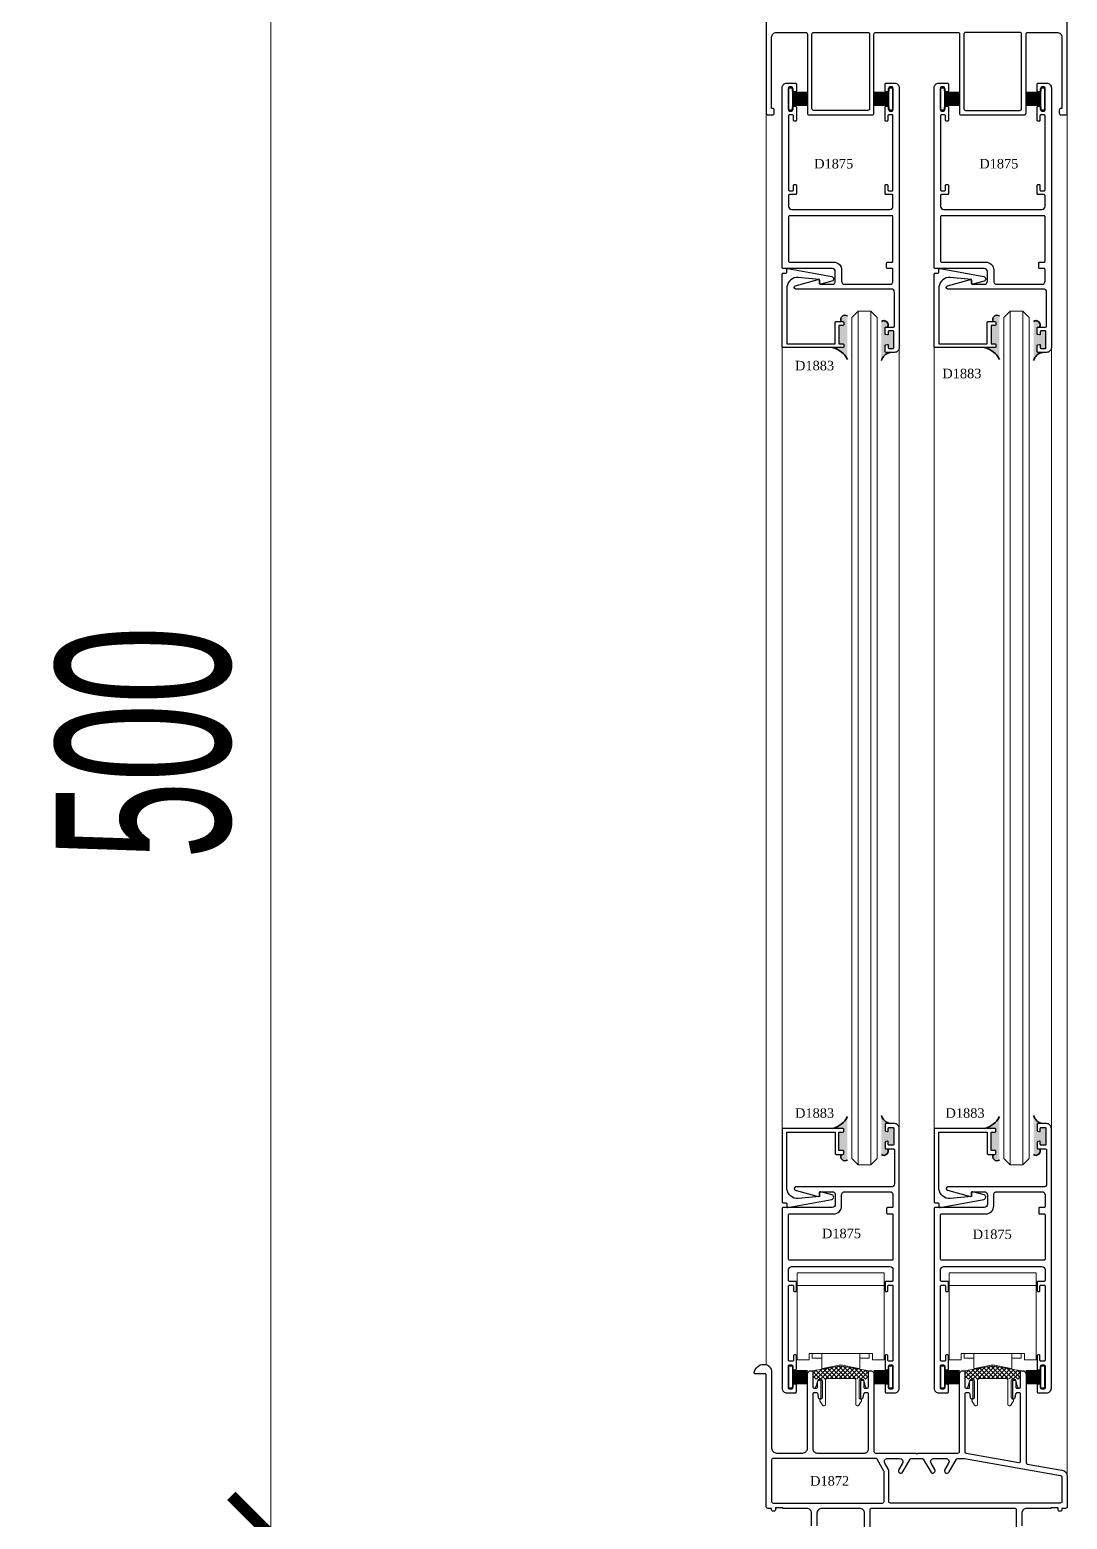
# Model space of a CAD drawing. Header units: millimetres. Extents: x 1336014 to 2939047, y -333549 to -60566.
# Drawn here: x 1474280.4 to 1474607.9, y -214934.9 to -214464.7 of the extents above; entities that cross this region are included whole.
import ezdxf

# ---------------------------------------------------------------- set-up
doc = ezdxf.new("R2010")
doc.units = ezdxf.units.MM
doc.header["$MEASUREMENT"] = 0
for name, color, linetype, lineweight in [('01.Cut', 255, 'Continuous', 35), ('08.Dim', 156, 'Continuous', 15), ('kính', 54, 'Continuous', 9), ('Đường gióng', 251, 'Continuous', 9)]:
    doc.layers.add(name, color=color, linetype=linetype, lineweight=lineweight)
doc.styles.add('(Mark cn big5)', font='', dxfattribs={"height": 9})
doc.styles.add('TT5_Text Dim', font='hoatbif.shx', dxfattribs={"width": 0.6})
doc.styles.get('(Mark cn big5)').set_extended_font_data('经典宋体繁')
doc.dimstyles.new('TT5_Dim 1-25', dxfattribs={"dimscale": 25, "dimtxt": 2.2, "dimasz": 1, "dimexe": 1, "dimexo": 0, "dimgap": 0.5, "dimtad": 1, "dimdec": 0, "dimzin": 0, "dimdsep": 46, "dimtxsty": 'TT5_Text Dim', "dimblk": 'ARCHTICK', "dimcen": 0, "dimdle": 1, "dimclrd": 256, "dimclre": 256, "dimclrt": 1, "dimadec": 0, "dimazin": 0, "dimtfac": 0.015, "dimtdec": 0, "dimtix": 1, "dimtmove": 2, "dimatfit": 3, "dimldrblk": 'DOT', "dimfxl": 1, "dimtolj": 1, "dimtzin": 0, "dimlwd": -1, "dimlwe": -1, "dimarcsym": 1})

# ---------------------------------------------------------------- blocks, each defined once
blk = doc.blocks.new('bánh xe cửa trượt')
at = {"lineweight": 13}
h = blk.add_hatch(dxfattribs=at)
h.set_pattern_fill('ANSI37', color=256, scale=8, style=0)
h.set_pattern_definition([(45, (-275.5325, -181.9886), (-0.7071068, 0.7071068), []), (135, (-275.5325, -181.9886), (-0.7071068, -0.7071068), [])])
h.paths.add_polyline_path([(-1.01, -25.57), (-8.38, -26.83, 0.365585), (-8.8, -27.32), (-8.8, -29.6), (-4.7, -29.6, -0.236068), (-4.3, -29.4), (0, -29.4), (4.3, -29.4), (6.3, -29.6), (8.8, -29.6), (8.8, -27.32, 0.365585), (8.38, -26.83), (1.01, -25.57, 0.084617)])
for p, q in [((-13.75, 4), (-13.75, -23.5)), ((13.75, 4), (-13.75, 4)), ((-13.75, 0), (13.75, 0)), ((13.75, 4), (13.75, -23.5)), ((-10, -23.5), (-13.75, -23.5)), ((-10, -21.5), (-10, -23.5)), ((-10, -21.5), (10, -21.5)), ((-9, -23), (-9, -21.5)), ((-6, -23), (-9, -23)), ((-6, -21.5), (-6, -26.05)), ((6, -26.05), (6, -21.5)), ((9, -23), (6, -23)), ((9, -23), (9, -21.5)), ((10, -21.5), (10, -23.5)), ((13.75, -23.5), (10, -23.5)), ((0, -25.03), (-5.76, -26.25)), ((0, -25.03), (5.76, -26.25))]:
    blk.add_line(p, q, dxfattribs=at)
blk.add_lwpolyline([(5.8, -35.31), (5.8, -30.1, -0.414214), (6.3, -29.6), (6.78, -29.6, -0.339454), (7.27, -29.97), (7.82, -32.03, 0.876976), (8.8, -31.9), (8.8, -27.32, 0.365585), (8.38, -26.83), (1.01, -25.57, 0.084617), (-1.01, -25.57), (-8.38, -26.83, 0.365585), (-8.8, -27.32), (-8.8, -31.9, 0.876976), (-7.82, -32.03), (-7.27, -29.97, -0.339454), (-6.78, -29.6), (-6.3, -29.6, -0.414214), (-5.8, -30.1), (-5.8, -35.31, -0.267949), (-6.05, -35.74), (-6.45, -35.98, 0.414214), (-6.56, -36.39), (-5.73, -37.82, 0.767327), (-4.8, -37.57), (-4.8, -29.9, -0.414214), (-4.3, -29.4), (0, -29.4), (4.3, -29.4, -0.414214), (4.8, -29.9), (4.8, -37.57, 0.767327), (5.73, -37.82), (6.56, -36.39, 0.414214), (6.45, -35.98), (6.05, -35.74, -0.267949)], format="xyb", close=True, dxfattribs=at)
for centre, start, end in [((-5.8, -26.05), 180, 282), ((5.8, -26.05), 258, 0)]:
    blk.add_arc(centre, 0.2, start, end, dxfattribs=at)
blk = doc.blocks.new('ron cửa trượt xingfa 95')
for p, q in [((-2.05, 1.41), (-2.05, 6)), ((-1.65, 1.41), (-1.65, 6)), ((-1.25, 1.41), (-1.25, 6)), ((-0.85, 1.41), (-0.85, 6)), ((-0.45, 1.41), (-0.45, 6)), ((-0.05, 1.41), (-0.05, 6)), ((0.35, 1.41), (0.35, 6)), ((0.75, 1.41), (0.75, 6)), ((1.15, 1.41), (1.15, 6)), ((1.55, 1.41), (1.55, 6)), ((1.95, 1.41), (1.95, 6))]:
    blk.add_line(p, q)
blk.add_lwpolyline([(3.14, 0.01), (-3.23, 0.01, -0.414214), (-3.53, 0.31), (-3.53, 1.11, -0.414214), (-3.23, 1.41), (3.14, 1.41, -0.414214), (3.44, 1.11), (3.44, 0.31, -0.414214)], format="xyb", close=True)
blk = doc.blocks.new('_ARCHTICK')
at = {"const_width": 0.15}
blk.add_lwpolyline([(-0.5, -0.5), (0.5, 0.5)], dxfattribs=at)
blk = doc.blocks.new('*D2215')
at = {"layer": '08.Dim', "ltscale": 200, "transparency": 16777216}
for p, q in [((1474356.5, -214414.52), (1474356.5, -214965.02)), ((1474515.1, -214439.52), (1474331.5, -214439.52)), ((1474521.36, -214940.02), (1474331.5, -214940.02))]:
    blk.add_line(p, q, dxfattribs=at)
at = {"layer": 'Defpoints', "color": 0, "ltscale": 200, "transparency": 16777216}
for p in [(1474515.1, -214439.52), (1474356.5, -214940.02), (1474521.36, -214940.02)]:
    blk.add_point(p, dxfattribs=at)
at = {"layer": '08.Dim', "ltscale": 200, "transparency": 16777216, "xscale": 25, "yscale": 25, "zscale": 25}
for p, rotation in [((1474356.5, -214439.52), 90), ((1474356.5, -214940.02), 270)]:
    blk.add_blockref('_ARCHTICK', p, dxfattribs=dict(at, rotation=rotation))
at = {"layer": '08.Dim', "color": 1, "ltscale": 200, "transparency": 16777216, "insert": (1474316.5, -214689.77), "char_height": 55, "attachment_point": 5, "rotation": 90, "style": 'TT5_Text Dim'}
blk.add_mtext('\\A1;500', dxfattribs=at)
blk = doc.blocks.new('_DOT')
blk.add_line((-0.5, 0), (-1, 0))
at = {"const_width": 0.5}
blk.add_lwpolyline([(-0.25, 0, 1), (0.25, 0, 1)], format="xyb", close=True, dxfattribs=at)

msp = doc.modelspace()

# ---------------------------------------------------------------- hatches: boundary and pattern name
at = {"layer": '01.Cut'}
for points in [[(1474538.5, -214568.73, 0.22724), (1474533.75, -214565.01), (1474537.1, -214565.01, 0.414214), (1474537.4, -214564.71), (1474537.4, -214564.11, 0.414214), (1474537.1, -214563.81), (1474535.85, -214563.81), (1474535.85, -214558.01), (1474537.1, -214558.01, 0.414214), (1474537.4, -214557.71), (1474537.4, -214557.11, 0.414214), (1474537.1, -214556.81), (1474536.58, -214556.81, -0.789582), (1474538.5, -214555.02)], [(1474586.5, -214568.73, 0.22724), (1474581.75, -214565.01), (1474585.1, -214565.01, 0.414214), (1474585.4, -214564.71), (1474585.4, -214564.11, 0.414214), (1474585.1, -214563.81), (1474583.85, -214563.81), (1474583.85, -214558.01), (1474585.1, -214558.01, 0.414214), (1474585.4, -214557.71), (1474585.4, -214557.11, 0.414214), (1474585.1, -214556.81), (1474584.58, -214556.81, -0.789582), (1474586.5, -214555.02)], [(1474551.4, -214560.82), (1474551.4, -214560.02, -0.414214), (1474551.7, -214559.72), (1474552.9, -214559.72, -0.414214), (1474553.2, -214560.02), (1474553.2, -214565.02, -0.414214), (1474552.9, -214565.32), (1474551.7, -214565.32, -0.414214), (1474551.4, -214565.02), (1474551.4, -214564.22, 0.493145), (1474551.15, -214564.02), (1474550.62, -214564.16, 0.339454), (1474550.4, -214564.45), (1474550.4, -214566.22, 0.414214), (1474550.7, -214566.52), (1474552.05, -214566.52, 0.287355), (1474549.26, -214569.11), (1474549.26, -214556.72, -0.789582), (1474551.18, -214558.52), (1474550.7, -214558.52, 0.414214), (1474550.4, -214558.82), (1474550.4, -214560.58, 0.339454), (1474550.62, -214560.87), (1474551.15, -214561.01, 0.493145)], [(1474599.4, -214560.82), (1474599.4, -214560.02, -0.414214), (1474599.7, -214559.72), (1474600.9, -214559.72, -0.414214), (1474601.2, -214560.02), (1474601.2, -214565.02, -0.414214), (1474600.9, -214565.32), (1474599.7, -214565.32, -0.414214), (1474599.4, -214565.02), (1474599.4, -214564.22, 0.493145), (1474599.15, -214564.02), (1474598.62, -214564.16, 0.339454), (1474598.4, -214564.45), (1474598.4, -214566.22, 0.414214), (1474598.7, -214566.52), (1474600.05, -214566.52, 0.287355), (1474597.26, -214569.11), (1474597.26, -214556.72, -0.789582), (1474599.18, -214558.52), (1474598.7, -214558.52, 0.414214), (1474598.4, -214558.82), (1474598.4, -214560.58, 0.339454), (1474598.62, -214560.87), (1474599.15, -214561.01, 0.493145)], [(1474538.5, -214807.8, -0.22724), (1474533.75, -214811.53), (1474537.1, -214811.53, -0.414214), (1474537.4, -214811.83), (1474537.4, -214812.43, -0.414214), (1474537.1, -214812.73), (1474535.85, -214812.73), (1474535.85, -214818.53), (1474537.1, -214818.53, -0.414214), (1474537.4, -214818.83), (1474537.4, -214819.43, -0.414214), (1474537.1, -214819.73), (1474536.58, -214819.73, 0.789582), (1474538.5, -214821.52)], [(1474551.4, -214815.72), (1474551.4, -214816.52, 0.414214), (1474551.7, -214816.82), (1474552.9, -214816.82, 0.414214), (1474553.2, -214816.52), (1474553.2, -214811.52, 0.414214), (1474552.9, -214811.22), (1474551.7, -214811.22, 0.414214), (1474551.4, -214811.52), (1474551.4, -214812.32, -0.493145), (1474551.15, -214812.51), (1474550.62, -214812.37, -0.339454), (1474550.4, -214812.08), (1474550.4, -214810.32, -0.414214), (1474550.7, -214810.02), (1474552.05, -214810.02, -0.287355), (1474549.26, -214807.43), (1474549.26, -214819.81, 0.789582), (1474551.18, -214818.02), (1474550.7, -214818.02, -0.414214), (1474550.4, -214817.72), (1474550.4, -214815.96, -0.339454), (1474550.62, -214815.67), (1474551.15, -214815.53, -0.493145)], [(1474586.5, -214807.8, -0.22724), (1474581.75, -214811.53), (1474585.1, -214811.53, -0.414214), (1474585.4, -214811.83), (1474585.4, -214812.43, -0.414214), (1474585.1, -214812.73), (1474583.85, -214812.73), (1474583.85, -214818.53), (1474585.1, -214818.53, -0.414214), (1474585.4, -214818.83), (1474585.4, -214819.43, -0.414214), (1474585.1, -214819.73), (1474584.58, -214819.73, 0.789582), (1474586.5, -214821.52)], [(1474599.4, -214815.72), (1474599.4, -214816.52, 0.414214), (1474599.7, -214816.82), (1474600.9, -214816.82, 0.414214), (1474601.2, -214816.52), (1474601.2, -214811.52, 0.414214), (1474600.9, -214811.22), (1474599.7, -214811.22, 0.414214), (1474599.4, -214811.52), (1474599.4, -214812.32, -0.493145), (1474599.15, -214812.51), (1474598.62, -214812.37, -0.339454), (1474598.4, -214812.08), (1474598.4, -214810.32, -0.414214), (1474598.7, -214810.02), (1474600.05, -214810.02, -0.287355), (1474597.26, -214807.43), (1474597.26, -214819.81, 0.789582), (1474599.18, -214818.02), (1474598.7, -214818.02, -0.414214), (1474598.4, -214817.72), (1474598.4, -214815.96, -0.339454), (1474598.62, -214815.67), (1474599.15, -214815.53, -0.493145)]]:
    msp.add_hatch(color=256, dxfattribs=at).paths.add_polyline_path(points)

# ---------------------------------------------------------------- linework, layer by layer
at = {"layer": '01.Cut', "lineweight": 25}
for points in [[(1474512.9, -214448.52), (1474512.9, -214491.02, 0.414214), (1474513.4, -214491.52), (1474514.9, -214491.52, 0.414214), (1474515.4, -214491.02), (1474515.4, -214490.02, 0.414214), (1474514.9, -214489.52), (1474514.6, -214489.52), (1474514.6, -214467.02, -0.414214), (1474516.1, -214465.52), (1474525.4, -214465.52, -0.414214), (1474525.9, -214466.02), (1474525.9, -214491.02, 0.414214), (1474526.4, -214491.52), (1474526.4, -214491.52), (1474546.4, -214491.52, 0.414214), (1474546.9, -214491.02), (1474546.9, -214466.02, -0.414214), (1474547.4, -214465.52), (1474573.4, -214465.52, -0.414214), (1474573.9, -214466.02), (1474573.9, -214491.02, 0.414214), (1474574.4, -214491.52), (1474594.4, -214491.52, 0.414214), (1474594.9, -214491.02), (1474594.9, -214466.02, -0.414214), (1474595.4, -214465.52), (1474604.7, -214465.52, -0.414214), (1474606.2, -214467.02), (1474606.2, -214489.52), (1474605.9, -214489.52, 0.414214), (1474605.4, -214490.02), (1474605.4, -214491.02, 0.414214), (1474605.9, -214491.52), (1474607.4, -214491.52, 0.414214), (1474607.9, -214491.02), (1474607.9, -214448.52, 0.414214)], [(1474527.2, -214937.02), (1474527.2, -214933.02, 0.414214), (1474525.7, -214931.52), (1474518.1, -214931.52), (1474518.1, -214931.32), (1474515.8, -214931.32), (1474515.8, -214931.92, -0.414214), (1474515.3, -214932.42), (1474515.1, -214932.42, -0.414214), (1474514.6, -214931.92), (1474514.6, -214931.52), (1474513.4, -214931.52, -0.414214), (1474512.9, -214931.02), (1474512.9, -214889.32, 0.414214), (1474512.6, -214889.02), (1474509.42, -214889.02, -0.447214), (1474509.12, -214888.69, -0.381966), (1474512.1, -214886.02, -0.414214), (1474514.6, -214888.52), (1474514.6, -214912.52, 0.414214), (1474516.1, -214914.02), (1474524.4, -214914.02, 0.414214), (1474525.9, -214912.52), (1474525.9, -214889.22, -0.414214), (1474527.1, -214888.02), (1474527.6, -214888.02), (1474527.6, -214893.12, 0.414214), (1474528, -214893.52), (1474528.8, -214893.52, 0.414214), (1474529.1, -214893.22), (1474529.1, -214891.52, -0.414214), (1474529.6, -214891.02), (1474529.8, -214891.02, -0.414214), (1474530.1, -214891.32), (1474530.1, -214896.72, -0.414214), (1474529.8, -214897.02, -0.349271), (1474529.51, -214896.79), (1474529.15, -214895.25, 0.349271), (1474528.86, -214895.02), (1474528, -214895.02, 0.414214), (1474527.6, -214895.42), (1474527.6, -214912.72, 0.414214), (1474528.9, -214914.02), (1474543.9, -214914.02, 0.414214), (1474545.2, -214912.72), (1474545.2, -214895.42, 0.414214), (1474544.8, -214895.02), (1474543.94, -214895.02, 0.349271), (1474543.65, -214895.25), (1474543.29, -214896.79, -0.349271), (1474543, -214897.02, -0.414214), (1474542.7, -214896.72), (1474542.7, -214891.32, -0.414214), (1474543, -214891.02), (1474543.2, -214891.02, -0.414214), (1474543.7, -214891.52), (1474543.7, -214893.22, 0.414214), (1474544, -214893.52), (1474544.8, -214893.52, 0.414214), (1474545.2, -214893.12), (1474545.2, -214888.02), (1474545.7, -214888.02, -0.414214), (1474546.9, -214889.22), (1474546.9, -214913.52, 0.414214), (1474547.4, -214914.02), (1474560.1, -214914.02), (1474560.4, -214914.32), (1474560.7, -214914.02), (1474573.4, -214914.02, 0.414214), (1474573.9, -214913.52), (1474573.9, -214889.22, -0.414214), (1474575.1, -214888.02), (1474575.6, -214888.02), (1474575.6, -214893.12, 0.414214), (1474576, -214893.52), (1474576.8, -214893.52, 0.414214), (1474577.1, -214893.22), (1474577.1, -214891.52, -0.414214), (1474577.6, -214891.02), (1474577.8, -214891.02, -0.414214), (1474578.1, -214891.32), (1474578.1, -214896.72, -0.414214), (1474577.8, -214897.02, -0.349271), (1474577.51, -214896.79), (1474577.15, -214895.25, 0.349271), (1474576.86, -214895.02), (1474576, -214895.02, 0.414214), (1474575.6, -214895.42), (1474575.6, -214913.6, 0.36397), (1474576.01, -214914.09), (1474592.61, -214917.02, 0.466308), (1474593.2, -214916.53), (1474593.2, -214895.42, 0.414214), (1474592.8, -214895.02), (1474591.94, -214895.02, 0.349271), (1474591.65, -214895.25), (1474591.29, -214896.79, -0.349271), (1474591, -214897.02, -0.414214), (1474590.7, -214896.72), (1474590.7, -214891.32, -0.414214), (1474591, -214891.02), (1474591.2, -214891.02, -0.414214), (1474591.7, -214891.52), (1474591.7, -214893.22, 0.414214), (1474592, -214893.52), (1474592.8, -214893.52, 0.414214), (1474593.2, -214893.12), (1474593.2, -214888.02), (1474593.7, -214888.02, -0.414214), (1474594.9, -214889.22), (1474594.9, -214917, 0.36397), (1474595.31, -214917.49), (1474606.25, -214919.42, -0.36397), (1474607.9, -214921.39), (1474607.9, -214931.02, -0.414214), (1474607.4, -214931.52), (1474606.2, -214931.52), (1474606.2, -214931.92, -0.414214), (1474605.7, -214932.42), (1474605.5, -214932.42, -0.414214), (1474605, -214931.92), (1474605, -214931.32), (1474602.7, -214931.32), (1474602.7, -214931.52), (1474595.1, -214931.52, 0.414214), (1474593.6, -214933.02), (1474593.6, -214937.02, 0.414214)], [(1474543.9, -214939.52), (1474543.9, -214933.02, 0.414214), (1474542.4, -214931.52), (1474530.4, -214931.52, 0.414214), (1474528.9, -214933.02), (1474528.9, -214937.02, -0.414214)], [(1474591.9, -214937.52), (1474591.9, -214932.02, 0.414214), (1474591.4, -214931.52), (1474546.1, -214931.52, 0.414214), (1474545.6, -214932.02), (1474545.6, -214937.52, 0.414214)]]:
    msp.add_lwpolyline(points, format="xyb", dxfattribs=at)
for points in [[(1474527.8, -214465.52), (1474545, -214465.52, -0.414214), (1474545.5, -214466.02), (1474545.5, -214489.62, -0.414214), (1474545, -214490.12), (1474527.8, -214490.12, -0.414214), (1474527.3, -214489.62), (1474527.3, -214466.02, -0.414214)], [(1474593, -214465.52), (1474575.8, -214465.52, 0.414214), (1474575.3, -214466.02), (1474575.3, -214489.62, 0.414214), (1474575.8, -214490.12), (1474593, -214490.12, 0.414214), (1474593.5, -214489.62), (1474593.5, -214466.02, 0.414214)], [(1474550.4, -214558.82, -0.414214), (1474550.7, -214558.52), (1474553.1, -214558.52, 0.414214), (1474553.4, -214558.22), (1474553.4, -214547.52, 0.414214), (1474552.4, -214546.52), (1474522.2, -214546.52, -0.873366), (1474522.07, -214545.53), (1474529.32, -214543.53, -0.49569), (1474529.7, -214543.82), (1474529.7, -214544.72, 0.414214), (1474530, -214545.02), (1474533.7, -214545.02, 0.414214), (1474534.7, -214544.02), (1474534.7, -214541.02, 0.414214), (1474533.7, -214540.02), (1474518.2, -214540.02, -0.414214), (1474517.9, -214539.72), (1474517.9, -214483.02, -0.414214), (1474519.4, -214481.52), (1474522.1, -214481.52, -0.414214), (1474522.4, -214481.82), (1474522.4, -214483.92, -0.414214), (1474522.1, -214484.22), (1474521.5, -214484.22, -0.414214), (1474521.2, -214483.92), (1474521.2, -214483.02, 0.414214), (1474520.9, -214482.72), (1474520.2, -214482.72, 0.414214), (1474519.9, -214483.02), (1474519.9, -214490.02, 0.414214), (1474520.2, -214490.32), (1474520.9, -214490.32, 0.414214), (1474521.2, -214490.02), (1474521.2, -214489.12, -0.414214), (1474521.5, -214488.82), (1474522.1, -214488.82, -0.414214), (1474522.4, -214489.12), (1474522.4, -214491.52), (1474522.4, -214493.22, -0.414214), (1474522.1, -214493.52), (1474521.8, -214493.52, -0.414214), (1474521.5, -214493.22), (1474521.5, -214491.82, 0.414214), (1474521.2, -214491.52), (1474520.2, -214491.52, 0.414214), (1474519.9, -214491.82), (1474519.9, -214515.22, 0.414214), (1474520.2, -214515.52), (1474521.2, -214515.52, 0.414214), (1474521.5, -214515.22), (1474521.5, -214513.82, -0.414214), (1474521.8, -214513.52), (1474522.1, -214513.52, -0.414214), (1474522.4, -214513.82), (1474522.4, -214516.42, -0.414214), (1474522.1, -214516.72), (1474520.2, -214516.72, 0.414214), (1474519.9, -214517.02), (1474519.9, -214520.42, 0.414214), (1474520.9, -214521.42), (1474551.9, -214521.42, 0.414214), (1474552.9, -214520.42), (1474552.9, -214517.02, 0.414214), (1474552.6, -214516.72), (1474550.7, -214516.72, -0.414214), (1474550.4, -214516.42), (1474550.4, -214513.82, -0.414214), (1474550.7, -214513.52), (1474551, -214513.52, -0.414214), (1474551.3, -214513.82), (1474551.3, -214515.22, 0.414214), (1474551.6, -214515.52), (1474552.6, -214515.52, 0.414214), (1474552.9, -214515.22), (1474552.9, -214491.82, 0.414214), (1474552.6, -214491.52), (1474551.6, -214491.52, 0.414214), (1474551.3, -214491.82), (1474551.3, -214493.22, -0.414214), (1474551, -214493.52), (1474550.7, -214493.52, -0.414214), (1474550.4, -214493.22), (1474550.4, -214491.52), (1474550.4, -214489.12, -0.414214), (1474550.7, -214488.82), (1474551.3, -214488.82, -0.414214), (1474551.6, -214489.12), (1474551.6, -214490.02, 0.414214), (1474551.9, -214490.32), (1474552.6, -214490.32, 0.414214), (1474552.9, -214490.02), (1474552.9, -214483.02, 0.414214), (1474552.6, -214482.72), (1474551.9, -214482.72, 0.414214), (1474551.6, -214483.02), (1474551.6, -214483.92, -0.414214), (1474551.3, -214484.22), (1474550.7, -214484.22, -0.414214), (1474550.4, -214483.92), (1474550.4, -214481.82, -0.414214), (1474550.7, -214481.52), (1474553.4, -214481.52, -0.414214), (1474554.9, -214483.02), (1474554.9, -214565.02, -0.414214), (1474553.4, -214566.52), (1474550.7, -214566.52, -0.414214), (1474550.4, -214566.22), (1474550.4, -214564.45, -0.339454), (1474550.62, -214564.16), (1474551.15, -214564.02, -0.493145), (1474551.4, -214564.22), (1474551.4, -214565.02, 0.414214), (1474551.7, -214565.32), (1474552.9, -214565.32, 0.414214), (1474553.2, -214565.02), (1474553.2, -214560.02, 0.414214), (1474552.9, -214559.72), (1474551.7, -214559.72, 0.414214), (1474551.4, -214560.02), (1474551.4, -214560.82, -0.493145), (1474551.15, -214561.01), (1474550.62, -214560.87, -0.339454), (1474550.4, -214560.58)], [(1474598.4, -214558.82, -0.414214), (1474598.7, -214558.52), (1474601.1, -214558.52, 0.414214), (1474601.4, -214558.22), (1474601.4, -214547.52, 0.414214), (1474600.4, -214546.52), (1474570.2, -214546.52, -0.873366), (1474570.07, -214545.53), (1474577.32, -214543.53, -0.49569), (1474577.7, -214543.82), (1474577.7, -214544.72, 0.414214), (1474578, -214545.02), (1474581.7, -214545.02, 0.414214), (1474582.7, -214544.02), (1474582.7, -214541.02, 0.414214), (1474581.7, -214540.02), (1474566.2, -214540.02, -0.414214), (1474565.9, -214539.72), (1474565.9, -214483.02, -0.414214), (1474567.4, -214481.52), (1474570.1, -214481.52, -0.414214), (1474570.4, -214481.82), (1474570.4, -214483.92, -0.414214), (1474570.1, -214484.22), (1474569.5, -214484.22, -0.414214), (1474569.2, -214483.92), (1474569.2, -214483.02, 0.414214), (1474568.9, -214482.72), (1474568.2, -214482.72, 0.414214), (1474567.9, -214483.02), (1474567.9, -214490.02, 0.414214), (1474568.2, -214490.32), (1474568.9, -214490.32, 0.414214), (1474569.2, -214490.02), (1474569.2, -214489.12, -0.414214), (1474569.5, -214488.82), (1474570.1, -214488.82, -0.414214), (1474570.4, -214489.12), (1474570.4, -214491.52), (1474570.4, -214493.22, -0.414214), (1474570.1, -214493.52), (1474569.8, -214493.52, -0.414214), (1474569.5, -214493.22), (1474569.5, -214491.82, 0.414214), (1474569.2, -214491.52), (1474568.2, -214491.52, 0.414214), (1474567.9, -214491.82), (1474567.9, -214515.22, 0.414214), (1474568.2, -214515.52), (1474569.2, -214515.52, 0.414214), (1474569.5, -214515.22), (1474569.5, -214513.82, -0.414214), (1474569.8, -214513.52), (1474570.1, -214513.52, -0.414214), (1474570.4, -214513.82), (1474570.4, -214516.42, -0.414214), (1474570.1, -214516.72), (1474568.2, -214516.72, 0.414214), (1474567.9, -214517.02), (1474567.9, -214520.42, 0.414214), (1474568.9, -214521.42), (1474599.9, -214521.42, 0.414214), (1474600.9, -214520.42), (1474600.9, -214517.02, 0.414214), (1474600.6, -214516.72), (1474598.7, -214516.72, -0.414214), (1474598.4, -214516.42), (1474598.4, -214513.82, -0.414214), (1474598.7, -214513.52), (1474599, -214513.52, -0.414214), (1474599.3, -214513.82), (1474599.3, -214515.22, 0.414214), (1474599.6, -214515.52), (1474600.6, -214515.52, 0.414214), (1474600.9, -214515.22), (1474600.9, -214491.82, 0.414214), (1474600.6, -214491.52), (1474599.6, -214491.52, 0.414214), (1474599.3, -214491.82), (1474599.3, -214493.22, -0.414214), (1474599, -214493.52), (1474598.7, -214493.52, -0.414214), (1474598.4, -214493.22), (1474598.4, -214491.52), (1474598.4, -214489.12, -0.414214), (1474598.7, -214488.82), (1474599.3, -214488.82, -0.414214), (1474599.6, -214489.12), (1474599.6, -214490.02, 0.414214), (1474599.9, -214490.32), (1474600.6, -214490.32, 0.414214), (1474600.9, -214490.02), (1474600.9, -214483.02, 0.414214), (1474600.6, -214482.72), (1474599.9, -214482.72, 0.414214), (1474599.6, -214483.02), (1474599.6, -214483.92, -0.414214), (1474599.3, -214484.22), (1474598.7, -214484.22, -0.414214), (1474598.4, -214483.92), (1474598.4, -214481.82, -0.414214), (1474598.7, -214481.52), (1474601.4, -214481.52, -0.414214), (1474602.9, -214483.02), (1474602.9, -214565.02, -0.414214), (1474601.4, -214566.52), (1474598.7, -214566.52, -0.414214), (1474598.4, -214566.22), (1474598.4, -214564.45, -0.339454), (1474598.62, -214564.16), (1474599.15, -214564.02, -0.493145), (1474599.4, -214564.22), (1474599.4, -214565.02, 0.414214), (1474599.7, -214565.32), (1474600.9, -214565.32, 0.414214), (1474601.2, -214565.02), (1474601.2, -214560.02, 0.414214), (1474600.9, -214559.72), (1474599.7, -214559.72, 0.414214), (1474599.4, -214560.02), (1474599.4, -214560.82, -0.493145), (1474599.15, -214561.01), (1474598.62, -214560.87, -0.339454), (1474598.4, -214560.58)], [(1474519.9, -214523.72), (1474519.9, -214537.72, 0.414214), (1474520.2, -214538.02), (1474534.2, -214538.02, -0.414214), (1474536.7, -214540.52), (1474536.7, -214544.02, 0.414214), (1474537.7, -214545.02), (1474551.9, -214545.02, 0.414214), (1474552.9, -214544.02), (1474552.9, -214540.32, 0.414214), (1474552.6, -214540.02), (1474551.2, -214540.02, -0.414214), (1474550.9, -214539.72), (1474550.9, -214538.32, -0.414214), (1474551.2, -214538.02), (1474552.6, -214538.02, 0.414214), (1474552.9, -214537.72), (1474552.9, -214523.72, 0.414214), (1474552.6, -214523.42), (1474520.2, -214523.42, 0.414214)], [(1474567.9, -214523.72), (1474567.9, -214537.72, 0.414214), (1474568.2, -214538.02), (1474582.2, -214538.02, -0.414214), (1474584.7, -214540.52), (1474584.7, -214544.02, 0.414214), (1474585.7, -214545.02), (1474599.9, -214545.02, 0.414214), (1474600.9, -214544.02), (1474600.9, -214540.32, 0.414214), (1474600.6, -214540.02), (1474599.2, -214540.02, -0.414214), (1474598.9, -214539.72), (1474598.9, -214538.32, -0.414214), (1474599.2, -214538.02), (1474600.6, -214538.02, 0.414214), (1474600.9, -214537.72), (1474600.9, -214523.72, 0.414214), (1474600.6, -214523.42), (1474568.2, -214523.42, 0.414214)], [(1474550.4, -214817.72, 0.414214), (1474550.7, -214818.02), (1474553.1, -214818.02, -0.414214), (1474553.4, -214818.32), (1474553.4, -214829.02, -0.414214), (1474552.4, -214830.02), (1474522.2, -214830.02, 0.873366), (1474522.07, -214831), (1474529.32, -214833.01, 0.49569), (1474529.7, -214832.72), (1474529.7, -214831.82, -0.414214), (1474530, -214831.52), (1474533.7, -214831.52, -0.414214), (1474534.7, -214832.52), (1474534.7, -214835.52, -0.414214), (1474533.7, -214836.52), (1474518.2, -214836.52, 0.414214), (1474517.9, -214836.82), (1474517.9, -214893.52, 0.414214), (1474519.4, -214895.02), (1474522.1, -214895.02, 0.414214), (1474522.4, -214894.72), (1474522.4, -214892.62, 0.414214), (1474522.1, -214892.32), (1474521.5, -214892.32, 0.414214), (1474521.2, -214892.62), (1474521.2, -214893.52, -0.414214), (1474520.9, -214893.82), (1474520.2, -214893.82, -0.414214), (1474519.9, -214893.52), (1474519.9, -214886.52, -0.414214), (1474520.2, -214886.22), (1474520.9, -214886.22, -0.414214), (1474521.2, -214886.52), (1474521.2, -214887.42, 0.414214), (1474521.5, -214887.72), (1474522.1, -214887.72, 0.414214), (1474522.4, -214887.42), (1474522.4, -214885.02), (1474522.4, -214883.32, 0.414214), (1474522.1, -214883.02), (1474521.8, -214883.02, 0.414214), (1474521.5, -214883.32), (1474521.5, -214884.72, -0.414214), (1474521.2, -214885.02), (1474520.2, -214885.02, -0.414214), (1474519.9, -214884.72), (1474519.9, -214861.32, -0.414214), (1474520.2, -214861.02), (1474521.2, -214861.02, -0.414214), (1474521.5, -214861.32), (1474521.5, -214862.72, 0.414214), (1474521.8, -214863.02), (1474522.1, -214863.02, 0.414214), (1474522.4, -214862.72), (1474522.4, -214860.12, 0.414214), (1474522.1, -214859.82), (1474520.2, -214859.82, -0.414214), (1474519.9, -214859.52), (1474519.9, -214856.12, -0.414214), (1474520.9, -214855.12), (1474551.9, -214855.12, -0.414214), (1474552.9, -214856.12), (1474552.9, -214859.52, -0.414214), (1474552.6, -214859.82), (1474550.7, -214859.82, 0.414214), (1474550.4, -214860.12), (1474550.4, -214862.72, 0.414214), (1474550.7, -214863.02), (1474551, -214863.02, 0.414214), (1474551.3, -214862.72), (1474551.3, -214861.32, -0.414214), (1474551.6, -214861.02), (1474552.6, -214861.02, -0.414214), (1474552.9, -214861.32), (1474552.9, -214884.72, -0.414214), (1474552.6, -214885.02), (1474551.6, -214885.02, -0.414214), (1474551.3, -214884.72), (1474551.3, -214883.32, 0.414214), (1474551, -214883.02), (1474550.7, -214883.02, 0.414214), (1474550.4, -214883.32), (1474550.4, -214885.02), (1474550.4, -214887.42, 0.414214), (1474550.7, -214887.72), (1474551.3, -214887.72, 0.414214), (1474551.6, -214887.42), (1474551.6, -214886.52, -0.414214), (1474551.9, -214886.22), (1474552.6, -214886.22, -0.414214), (1474552.9, -214886.52), (1474552.9, -214893.52, -0.414214), (1474552.6, -214893.82), (1474551.9, -214893.82, -0.414214), (1474551.6, -214893.52), (1474551.6, -214892.62, 0.414214), (1474551.3, -214892.32), (1474550.7, -214892.32, 0.414214), (1474550.4, -214892.62), (1474550.4, -214894.72, 0.414214), (1474550.7, -214895.02), (1474553.4, -214895.02, 0.414214), (1474554.9, -214893.52), (1474554.9, -214811.52, 0.414214), (1474553.4, -214810.02), (1474550.7, -214810.02, 0.414214), (1474550.4, -214810.32), (1474550.4, -214812.08, 0.339454), (1474550.62, -214812.37), (1474551.15, -214812.51, 0.493145), (1474551.4, -214812.32), (1474551.4, -214811.52, -0.414214), (1474551.7, -214811.22), (1474552.9, -214811.22, -0.414214), (1474553.2, -214811.52), (1474553.2, -214816.52, -0.414214), (1474552.9, -214816.82), (1474551.7, -214816.82, -0.414214), (1474551.4, -214816.52), (1474551.4, -214815.72, 0.493145), (1474551.15, -214815.53), (1474550.62, -214815.67, 0.339454), (1474550.4, -214815.96)], [(1474598.4, -214817.72, 0.414214), (1474598.7, -214818.02), (1474601.1, -214818.02, -0.414214), (1474601.4, -214818.32), (1474601.4, -214829.02, -0.414214), (1474600.4, -214830.02), (1474570.2, -214830.02, 0.873366), (1474570.07, -214831), (1474577.32, -214833.01, 0.49569), (1474577.7, -214832.72), (1474577.7, -214831.82, -0.414214), (1474578, -214831.52), (1474581.7, -214831.52, -0.414214), (1474582.7, -214832.52), (1474582.7, -214835.52, -0.414214), (1474581.7, -214836.52), (1474566.2, -214836.52, 0.414214), (1474565.9, -214836.82), (1474565.9, -214893.52, 0.414214), (1474567.4, -214895.02), (1474570.1, -214895.02, 0.414214), (1474570.4, -214894.72), (1474570.4, -214892.62, 0.414214), (1474570.1, -214892.32), (1474569.5, -214892.32, 0.414214), (1474569.2, -214892.62), (1474569.2, -214893.52, -0.414214), (1474568.9, -214893.82), (1474568.2, -214893.82, -0.414214), (1474567.9, -214893.52), (1474567.9, -214886.52, -0.414214), (1474568.2, -214886.22), (1474568.9, -214886.22, -0.414214), (1474569.2, -214886.52), (1474569.2, -214887.42, 0.414214), (1474569.5, -214887.72), (1474570.1, -214887.72, 0.414214), (1474570.4, -214887.42), (1474570.4, -214885.02), (1474570.4, -214883.32, 0.414214), (1474570.1, -214883.02), (1474569.8, -214883.02, 0.414214), (1474569.5, -214883.32), (1474569.5, -214884.72, -0.414214), (1474569.2, -214885.02), (1474568.2, -214885.02, -0.414214), (1474567.9, -214884.72), (1474567.9, -214861.32, -0.414214), (1474568.2, -214861.02), (1474569.2, -214861.02, -0.414214), (1474569.5, -214861.32), (1474569.5, -214862.72, 0.414214), (1474569.8, -214863.02), (1474570.1, -214863.02, 0.414214), (1474570.4, -214862.72), (1474570.4, -214860.12, 0.414214), (1474570.1, -214859.82), (1474568.2, -214859.82, -0.414214), (1474567.9, -214859.52), (1474567.9, -214856.12, -0.414214), (1474568.9, -214855.12), (1474599.9, -214855.12, -0.414214), (1474600.9, -214856.12), (1474600.9, -214859.52, -0.414214), (1474600.6, -214859.82), (1474598.7, -214859.82, 0.414214), (1474598.4, -214860.12), (1474598.4, -214862.72, 0.414214), (1474598.7, -214863.02), (1474599, -214863.02, 0.414214), (1474599.3, -214862.72), (1474599.3, -214861.32, -0.414214), (1474599.6, -214861.02), (1474600.6, -214861.02, -0.414214), (1474600.9, -214861.32), (1474600.9, -214884.72, -0.414214), (1474600.6, -214885.02), (1474599.6, -214885.02, -0.414214), (1474599.3, -214884.72), (1474599.3, -214883.32, 0.414214), (1474599, -214883.02), (1474598.7, -214883.02, 0.414214), (1474598.4, -214883.32), (1474598.4, -214885.02), (1474598.4, -214887.42, 0.414214), (1474598.7, -214887.72), (1474599.3, -214887.72, 0.414214), (1474599.6, -214887.42), (1474599.6, -214886.52, -0.414214), (1474599.9, -214886.22), (1474600.6, -214886.22, -0.414214), (1474600.9, -214886.52), (1474600.9, -214893.52, -0.414214), (1474600.6, -214893.82), (1474599.9, -214893.82, -0.414214), (1474599.6, -214893.52), (1474599.6, -214892.62, 0.414214), (1474599.3, -214892.32), (1474598.7, -214892.32, 0.414214), (1474598.4, -214892.62), (1474598.4, -214894.72, 0.414214), (1474598.7, -214895.02), (1474601.4, -214895.02, 0.414214), (1474602.9, -214893.52), (1474602.9, -214811.52, 0.414214), (1474601.4, -214810.02), (1474598.7, -214810.02, 0.414214), (1474598.4, -214810.32), (1474598.4, -214812.08, 0.339454), (1474598.62, -214812.37), (1474599.15, -214812.51, 0.493145), (1474599.4, -214812.32), (1474599.4, -214811.52, -0.414214), (1474599.7, -214811.22), (1474600.9, -214811.22, -0.414214), (1474601.2, -214811.52), (1474601.2, -214816.52, -0.414214), (1474600.9, -214816.82), (1474599.7, -214816.82, -0.414214), (1474599.4, -214816.52), (1474599.4, -214815.72, 0.493145), (1474599.15, -214815.53), (1474598.62, -214815.67, 0.339454), (1474598.4, -214815.96)], [(1474519.9, -214852.82), (1474519.9, -214838.82, -0.414214), (1474520.2, -214838.52), (1474534.2, -214838.52, 0.414214), (1474536.7, -214836.02), (1474536.7, -214832.52, -0.414214), (1474537.7, -214831.52), (1474551.9, -214831.52, -0.414214), (1474552.9, -214832.52), (1474552.9, -214836.22, -0.414214), (1474552.6, -214836.52), (1474551.2, -214836.52, 0.414214), (1474550.9, -214836.82), (1474550.9, -214838.22, 0.414214), (1474551.2, -214838.52), (1474552.6, -214838.52, -0.414214), (1474552.9, -214838.82), (1474552.9, -214852.82, -0.414214), (1474552.6, -214853.12), (1474520.2, -214853.12, -0.414214)], [(1474567.9, -214852.82), (1474567.9, -214838.82, -0.414214), (1474568.2, -214838.52), (1474582.2, -214838.52, 0.414214), (1474584.7, -214836.02), (1474584.7, -214832.52, -0.414214), (1474585.7, -214831.52), (1474599.9, -214831.52, -0.414214), (1474600.9, -214832.52), (1474600.9, -214836.22, -0.414214), (1474600.6, -214836.52), (1474599.2, -214836.52, 0.414214), (1474598.9, -214836.82), (1474598.9, -214838.22, 0.414214), (1474599.2, -214838.52), (1474600.6, -214838.52, -0.414214), (1474600.9, -214838.82), (1474600.9, -214852.82, -0.414214), (1474600.6, -214853.12), (1474568.2, -214853.12, -0.414214)], [(1474549.6, -214929.82, 0.414214), (1474550.1, -214929.32), (1474550.1, -214919.96, 0.131652), (1474550.03, -214919.71), (1474547.87, -214915.97, 0.267949), (1474547.44, -214915.72), (1474515.1, -214915.72, 0.414214), (1474514.6, -214916.22), (1474514.6, -214929.32, 0.414214), (1474515.1, -214929.82)], [(1474605.79, -214921.07, -0.36397), (1474606.2, -214921.56), (1474606.2, -214929.32, -0.414214), (1474605.7, -214929.82), (1474552.1, -214929.82, -0.414214), (1474551.6, -214929.32), (1474551.6, -214919.62, 0.131652), (1474551.5, -214919.25), (1474550.33, -214917.22, -0.290966), (1474550.37, -214916.15, -0.245194), (1474551.19, -214915.72), (1474555.01, -214915.72, -0.229871), (1474555.79, -214916.1, -0.306767), (1474555.87, -214917.22), (1474554.7, -214919.25, 0.342192), (1474554.82, -214920.16, 0.4901), (1474556, -214920), (1474558.33, -214915.97, -0.267949), (1474558.76, -214915.72), (1474562.04, -214915.72, -0.267949), (1474562.47, -214915.97), (1474564.8, -214920, 0.477454), (1474565.95, -214920.18, 0.35368), (1474566.1, -214919.25), (1474564.93, -214917.22, -0.298948), (1474564.99, -214916.13, -0.237423), (1474565.79, -214915.72), (1474569.61, -214915.72, -0.241465), (1474570.42, -214916.14, -0.294789), (1474570.47, -214917.22), (1474569.3, -214919.25, 0.336117), (1474569.41, -214920.15, 0.496875), (1474570.6, -214920), (1474572.93, -214915.97, -0.2951), (1474573.41, -214915.72), (1474575.47, -214915.72)]]:
    msp.add_lwpolyline(points, format="xyb", close=True, dxfattribs=at)
at = {"layer": '01.Cut', "color": 6, "lineweight": 25}
for points in [[(1474517.9, -214564.71), (1474517.9, -214541.82, -0.414214), (1474518.2, -214541.52), (1474519.1, -214541.52, 0.414214), (1474519.4, -214541.22), (1474519.4, -214540.32, -0.467924), (1474519.75, -214540.02), (1474533.58, -214542.59, -0.800406), (1474533.64, -214544.05), (1474530.08, -214545.01, -0.493145), (1474529.7, -214544.72), (1474529.7, -214543.52), (1474522.99, -214542.84, 0.380274), (1474519.4, -214545.82), (1474519.4, -214563.81), (1474534.65, -214563.81), (1474534.65, -214557.11, -0.414214), (1474534.95, -214556.81), (1474537.1, -214556.81, -0.414214), (1474537.4, -214557.11), (1474537.4, -214557.71, -0.414214), (1474537.1, -214558.01), (1474535.85, -214558.01), (1474535.85, -214563.81), (1474537.1, -214563.81, -0.414214), (1474537.4, -214564.11), (1474537.4, -214564.71, -0.414214), (1474537.1, -214565.01), (1474518.2, -214565.01, -0.414214)], [(1474565.9, -214564.71), (1474565.9, -214541.82, -0.414214), (1474566.2, -214541.52), (1474567.1, -214541.52, 0.414214), (1474567.4, -214541.22), (1474567.4, -214540.32, -0.467924), (1474567.75, -214540.02), (1474581.58, -214542.59, -0.800406), (1474581.64, -214544.05), (1474578.08, -214545.01, -0.493145), (1474577.7, -214544.72), (1474577.7, -214543.52), (1474570.99, -214542.84, 0.380274), (1474567.4, -214545.82), (1474567.4, -214563.81), (1474582.65, -214563.81), (1474582.65, -214557.11, -0.414214), (1474582.95, -214556.81), (1474585.1, -214556.81, -0.414214), (1474585.4, -214557.11), (1474585.4, -214557.71, -0.414214), (1474585.1, -214558.01), (1474583.85, -214558.01), (1474583.85, -214563.81), (1474585.1, -214563.81, -0.414214), (1474585.4, -214564.11), (1474585.4, -214564.71, -0.414214), (1474585.1, -214565.01), (1474566.2, -214565.01, -0.414214)], [(1474517.9, -214811.83), (1474517.9, -214834.72, 0.414214), (1474518.2, -214835.02), (1474519.1, -214835.02, -0.414214), (1474519.4, -214835.32), (1474519.4, -214836.22, 0.467924), (1474519.75, -214836.52), (1474533.58, -214833.95, 0.800406), (1474533.64, -214832.49), (1474530.08, -214831.53, 0.493145), (1474529.7, -214831.82), (1474529.7, -214833.02), (1474522.99, -214833.7, -0.380274), (1474519.4, -214830.72), (1474519.4, -214812.73), (1474534.65, -214812.73), (1474534.65, -214819.43, 0.414214), (1474534.95, -214819.73), (1474537.1, -214819.73, 0.414214), (1474537.4, -214819.43), (1474537.4, -214818.83, 0.414214), (1474537.1, -214818.53), (1474535.85, -214818.53), (1474535.85, -214812.73), (1474537.1, -214812.73, 0.414214), (1474537.4, -214812.43), (1474537.4, -214811.83, 0.414214), (1474537.1, -214811.53), (1474518.2, -214811.53, 0.414214)], [(1474565.9, -214811.83), (1474565.9, -214834.72, 0.414214), (1474566.2, -214835.02), (1474567.1, -214835.02, -0.414214), (1474567.4, -214835.32), (1474567.4, -214836.22, 0.467924), (1474567.75, -214836.52), (1474581.58, -214833.95, 0.800406), (1474581.64, -214832.49), (1474578.08, -214831.53, 0.493145), (1474577.7, -214831.82), (1474577.7, -214833.02), (1474570.99, -214833.7, -0.380274), (1474567.4, -214830.72), (1474567.4, -214812.73), (1474582.65, -214812.73), (1474582.65, -214819.43, 0.414214), (1474582.95, -214819.73), (1474585.1, -214819.73, 0.414214), (1474585.4, -214819.43), (1474585.4, -214818.83, 0.414214), (1474585.1, -214818.53), (1474583.85, -214818.53), (1474583.85, -214812.73), (1474585.1, -214812.73, 0.414214), (1474585.4, -214812.43), (1474585.4, -214811.83, 0.414214), (1474585.1, -214811.53), (1474566.2, -214811.53, 0.414214)]]:
    msp.add_lwpolyline(points, format="xyb", close=True, dxfattribs=at)
at = {"layer": '01.Cut'}
for centre, radius, start, end in [((1474537.75, -214556.14), 1.35, 56.394, 209.57), ((1474585.75, -214556.14), 1.35, 56.394, 209.57), ((1474550.01, -214557.85), 1.35, 330.43, 123.606), ((1474598.01, -214557.85), 1.35, 330.43, 123.606), ((1474532.24, -214571.83), 6.99, 26.3345, 77.5444), ((1474580.24, -214571.83), 6.99, 26.3345, 77.5444), ((1474552.73, -214570.04), 3.59, 100.8718, 165.0009), ((1474600.73, -214570.04), 3.59, 100.8718, 165.0009), ((1474532.24, -214804.71), 6.99, 282.4556, 333.6655), ((1474552.73, -214806.5), 3.59, 194.9991, 259.1282), ((1474580.24, -214804.71), 6.99, 282.4556, 333.6655), ((1474600.73, -214806.5), 3.59, 194.9991, 259.1282), ((1474550.01, -214818.69), 1.35, 236.394, 29.57), ((1474598.01, -214818.69), 1.35, 236.394, 29.57), ((1474537.75, -214820.4), 1.35, 150.43, 303.606), ((1474585.75, -214820.4), 1.35, 150.43, 303.606)]:
    msp.add_arc(centre, radius, start, end, dxfattribs=at)
at = {"layer": 'kính'}
for points in [[(1474545.88, -214553.52), (1474547.88, -214555.52), (1474547.88, -214821.03), (1474545.88, -214823.03), (1474541.88, -214823.03), (1474539.88, -214821.03), (1474539.88, -214555.52), (1474541.88, -214553.52)], [(1474541.88, -214553.52), (1474541.88, -214823.03), (1474545.88, -214823.03), (1474545.88, -214553.52)], [(1474593.88, -214553.52), (1474595.88, -214555.52), (1474595.88, -214821.03), (1474593.88, -214823.03), (1474589.88, -214823.03), (1474587.88, -214821.03), (1474587.88, -214555.52), (1474589.88, -214553.52)], [(1474589.88, -214553.52), (1474589.88, -214823.03), (1474593.88, -214823.03), (1474593.88, -214553.52)]]:
    msp.add_lwpolyline(points, close=True, dxfattribs=at)
at = {"layer": 'Đường gióng', "ltscale": 0.15}
for p, q in [((1474512.9, -214491.02), (1474512.9, -214886.15)), ((1474607.9, -214921.39), (1474607.9, -214491.02)), ((1474517.9, -214564.71), (1474517.9, -214811.83)), ((1474554.9, -214811.52), (1474554.9, -214565.02)), ((1474565.9, -214564.71), (1474565.9, -214811.83)), ((1474602.9, -214811.52), (1474602.9, -214565.02))]:
    msp.add_line(p, q, dxfattribs=at)

# ---------------------------------------------------------------- block references
at = {"layer": '01.Cut', "xscale": -1, "rotation": 270}
for p in [(1474519.89, -214486.47), (1474567.89, -214486.47), (1474519.89, -214889.97), (1474567.89, -214889.97)]:
    msp.add_blockref('ron cửa trượt xingfa 95', p, dxfattribs=at)
at = {"layer": '01.Cut', "rotation": 90}
for p in [(1474552.89, -214486.47), (1474600.89, -214486.47), (1474552.89, -214889.97), (1474600.89, -214889.97)]:
    msp.add_blockref('ron cửa trượt xingfa 95', p, dxfattribs=at)
at = {"layer": '01.Cut', "color": 6, "lineweight": 25}
for p in [(1474536.4, -214861.12), (1474584.4, -214861.12)]:
    msp.add_blockref('bánh xe cửa trượt', p, dxfattribs=at)

# ---------------------------------------------------------------- texts
at = {"layer": '01.Cut', "char_height": 3, "attachment_point": 4, "style": '(Mark cn big5)'}
for s, insert in [('{\\fVNI-Franko|b0|i0|c0|p2; \\fVNI-Times|b0|i0|c0|p2;D1875}', (1474526.9, -214506.97)), ('{\\fVNI-Franko|b0|i0|c0|p2; \\fVNI-Times|b0|i0|c0|p2;D1875}', (1474579.04, -214506.97)), ('{\\fVNI-Franko|b0|i0|c0|p2; \\fVNI-Times|b0|i0|c0|p2;D1883}', (1474520.87, -214570.71)), ('{\\fVNI-Franko|b0|i0|c0|p2; \\fVNI-Times|b0|i0|c0|p2;D1883}', (1474567.37, -214573.21)), ('{\\fVNI-Franko|b0|i0|c0|p2; \\fVNI-Times|b0|i0|c0|p2;D1883}', (1474520.87, -214806.71)), ('{\\fVNI-Franko|b0|i0|c0|p2; \\fVNI-Times|b0|i0|c0|p2;D1883}', (1474568.37, -214806.71)), ('{\\fVNI-Franko|b0|i0|c0|p2; \\fVNI-Times|b0|i0|c0|p2;D1875}', (1474529.37, -214844.71)), ('{\\fVNI-Franko|b0|i0|c0|p2; \\fVNI-Times|b0|i0|c0|p2;D1875}', (1474576.95, -214844.98)), ('{\\fVNI-Franko|b0|i0|c0|p2; \\fVNI-Times|b0|i0|c0|p2;D1872}', (1474525.62, -214922.84))]:
    msp.add_mtext(s, dxfattribs=dict(at, insert=insert))

# ---------------------------------------------------------------- dimensions: what is measured, and where the dimension line sits
at = {"layer": '08.Dim', "ltscale": 200}
dim = msp.add_linear_dim(base=(1474356.5, -214940.01878), p1=(1474515.1, -214439.51879), p2=(1474521.36318, -214940.01878), angle=90, dimstyle='TT5_Dim 1-25', dxfattribs=at)
dim.commit()
dim.dimension.update_dxf_attribs({"geometry": '*D2215', "text_midpoint": (1474316.5, -214689.76878)})

doc.saveas('drawing.dxf')
